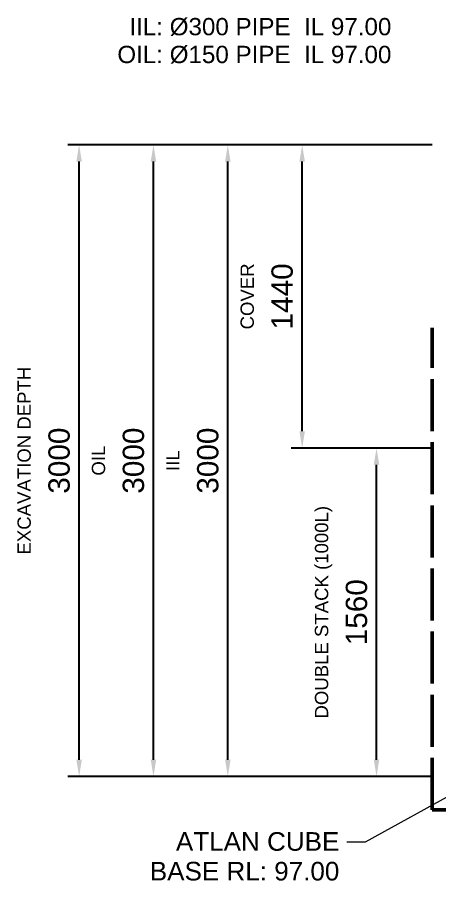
# Model space of a CAD drawing. Header units: millimetres. Extents: x -2152 to 10862, y -2839 to 3606.
# Drawn here: x -2128 to -123, y -495 to 3606 of the extents above; entities that cross this region are included whole.
import ezdxf
from ezdxf.enums import TextEntityAlignment as Align

# ---------------------------------------------------------------- set-up
doc = ezdxf.new("R2010")
doc.units = ezdxf.units.MM
doc.linetypes.add('DASH_247_53', pattern=[299.861111, 246.944444, -52.916667])
for name, color, linetype in [('ANNOTATIONS', 7, 'Continuous'), ('DIMENSIONS', 7, 'Continuous'), ('GEOFAB', 5, 'Continuous'), ('LEADERS', 7, 'Continuous')]:
    doc.layers.add(name, color=color, linetype=linetype)
doc.styles.add('ARIAL', font='arial.ttf')
doc.dimstyles.get("Standard").update_dxf_attribs({"dimtxt": 2.5, "dimasz": 2.5, "dimexe": 1.25, "dimexo": 0.625, "dimtad": 1, "dimcen": 2.5, "dimazin": 3, "dimtfac": 1, "dimtmove": 0, "dimatfit": 3})

msp = doc.modelspace()

# ---------------------------------------------------------------- linework, layer by layer
at = {"layer": 'GEOFAB', "color": 5, "linetype": 'DASH_247_53', "lineweight": 50}
for q in [(-158.7, 2130.6), (10508.8, -158.7)]:
    msp.add_line((-158.7, -158.7), q, dxfattribs=at)
at = {"layer": 'LEADERS', "lineweight": 18}
for p, q in [((-476.2, -310.4), (52.9, -17.6)), ((-564.4, -310.4), (-476.2, -310.4))]:
    msp.add_line(p, q, dxfattribs=at)

# ---------------------------------------------------------------- texts
at = {"layer": 'ANNOTATIONS', "style": 'ARIAL'}
for s, height, p in [('IIL: Ø300 PIPE  IL 97.00', 82.091, (-352.8, 3520.3)), ('OIL: Ø150 PIPE  IL 97.00', 82.091, (-352.8, 3388.1)), ('ATLAN CUBE', 88.41, (-599.7, -352.8)), ('BASE RL: 97.00', 88.406, (-599.7, -493.9))]:
    msp.add_text(s, height=height, dxfattribs=at).set_placement(p, align=Align.RIGHT)
at = {"layer": 'DIMENSIONS', "style": 'ARIAL'}
for s, height, p in [('COVER', 63.15, (-1005.4, 2280)), ('EXCAVATION DEPTH', 63.147, (-2063.7, 1500)), ('OIL', 63.15, (-1711, 1500)), ('IIL', 63.15, (-1358.2, 1500)), ('DOUBLE STACK (1000L)', 63.147, (-652.6, 780))]:
    msp.add_text(s, height=height, rotation=90, dxfattribs=at).set_placement(p, align=Align.CENTER)

# ---------------------------------------------------------------- dimensions: what is measured, and where the dimension line sits
at = {"layer": 'DIMENSIONS'}
for base, p1, p2 in [((-1834.4, 0), (-158.7, 0), (-158.7, 3000)), ((-1481.7, 0), (-158.7, 0), (-158.7, 3000)), ((-1128.9, 0), (-158.7, 0), (-158.7, 3000)), ((-776.1, 1560), (-158.7, 1560), (-158.7, 3000)), ((-423.3, 0), (-158.7, 0), (-158.7, 1560))]:
    msp.add_linear_dim(base=base, p1=p1, p2=p2, angle=90, dimstyle='Standard', override={"dimtxt": 101.035556, "dimasz": 79.375, "dimexe": 52.916667, "dimexo": 0, "dimgap": 44.097222, "dimtad": 1, "dimtih": 0, "dimtoh": 0, "dimdec": 0, "dimtxsty": 'ARIAL', "dimclrd": 7, "dimclre": 7, "dimclrt": 7}, dxfattribs=at).render()

doc.saveas('drawing.dxf')
